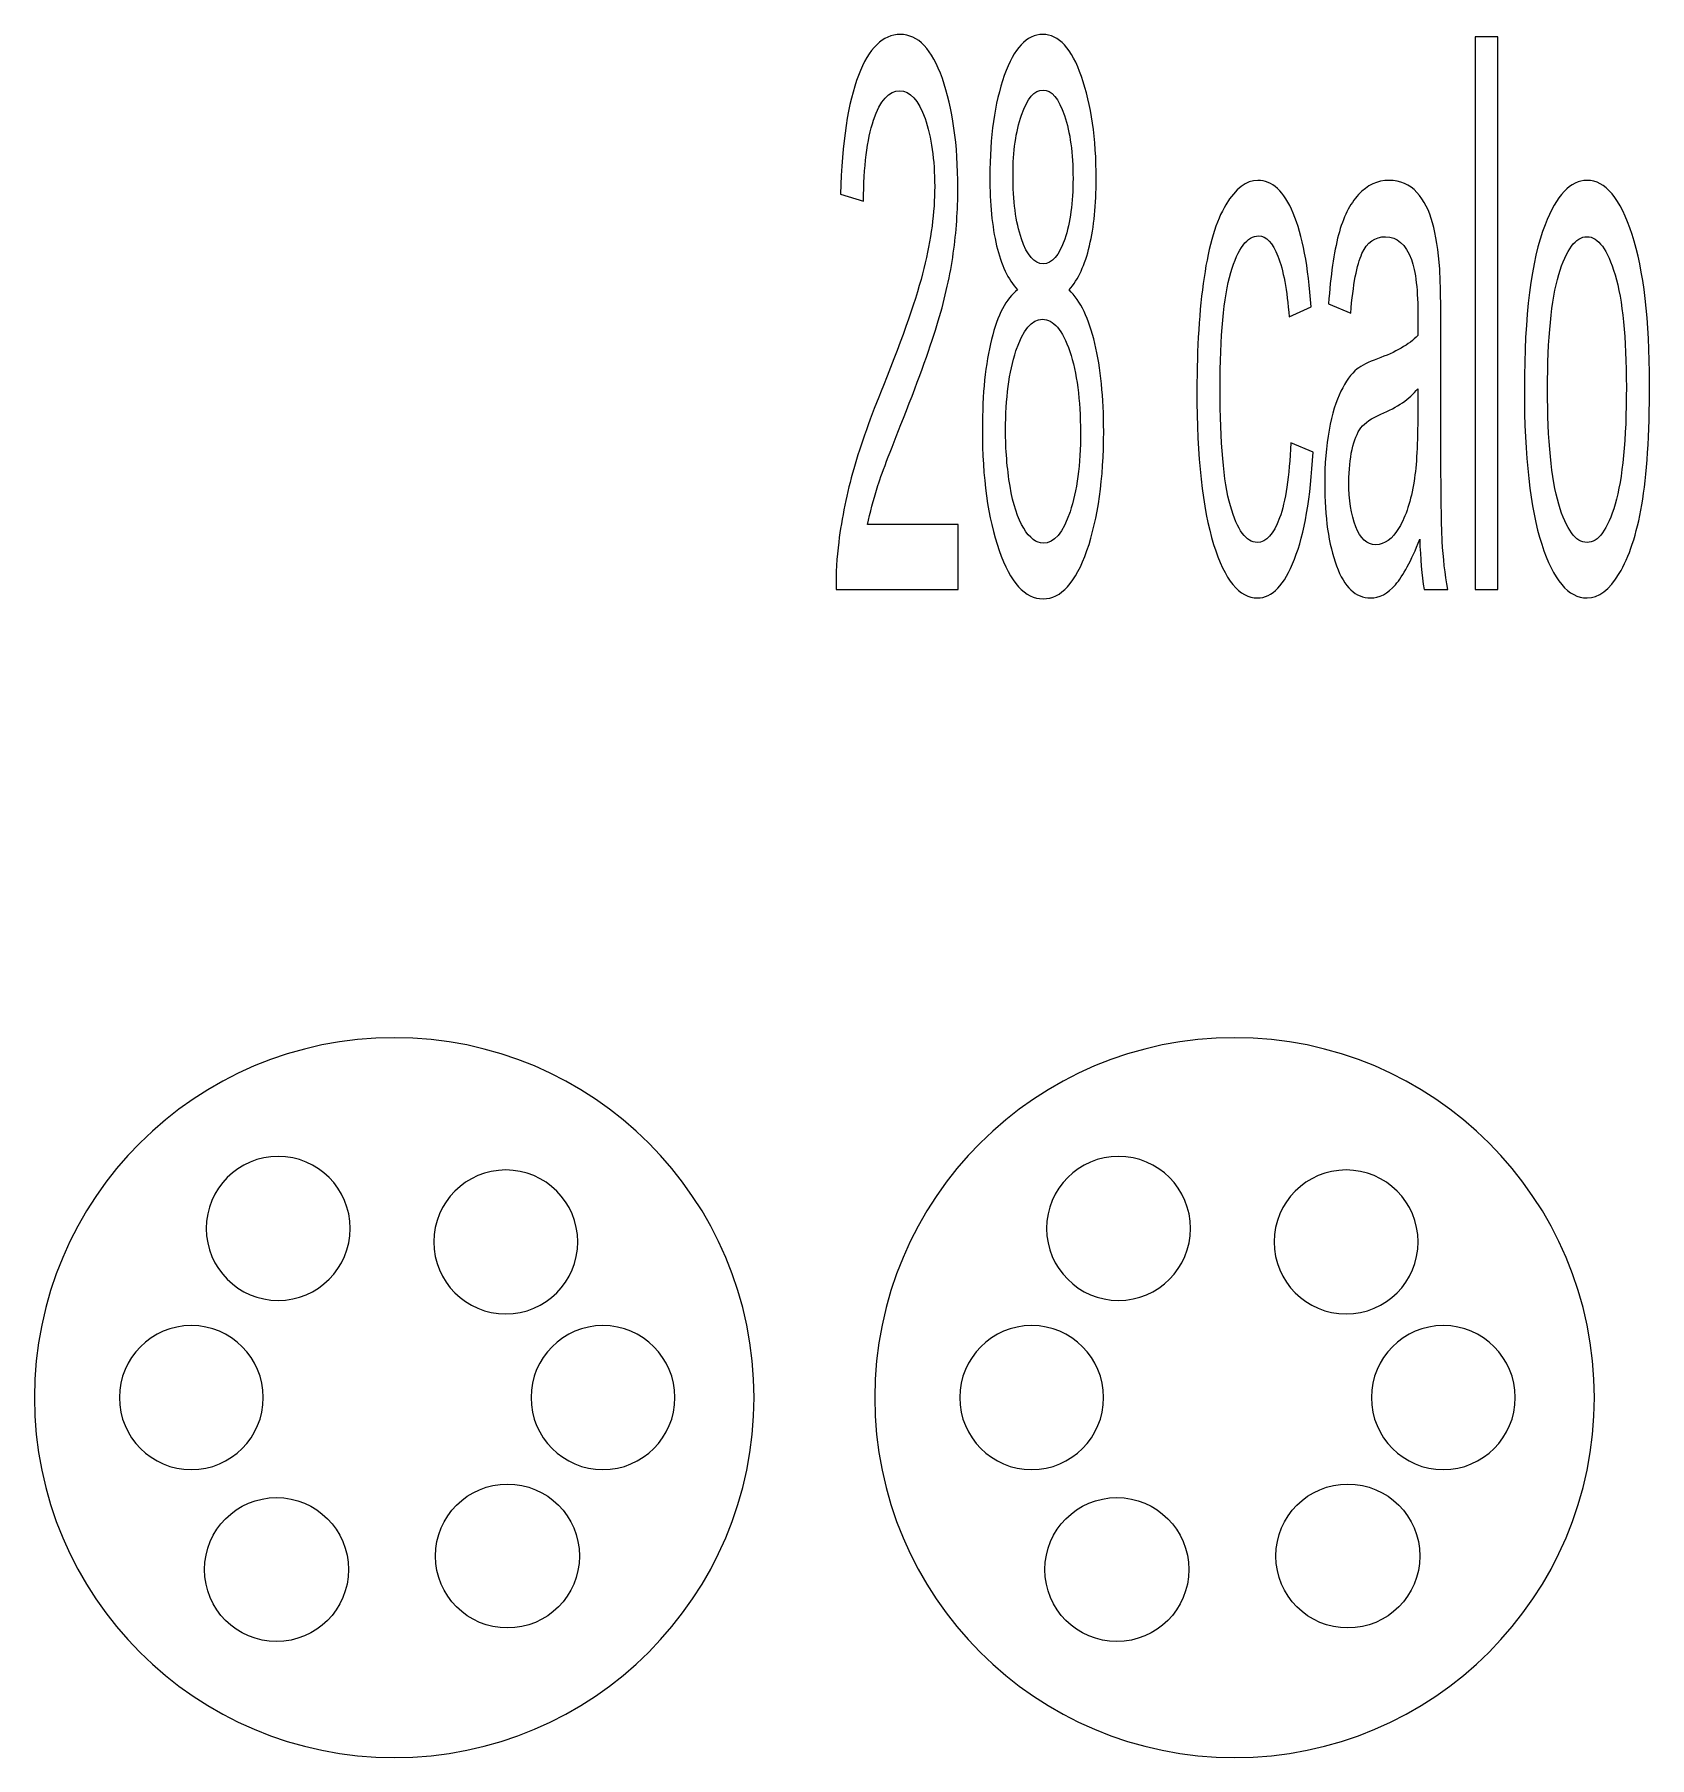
# Model space of a CAD drawing. Header units: millimetres. Extents: x -2444 to 3336, y -980 to 1690.
# Drawn here: x 854.4 to 936.7, y -726.7 to -638.9 of the extents above; entities that cross this region are included whole.
import ezdxf

# ---------------------------------------------------------------- set-up
doc = ezdxf.new("R2010")
doc.units = ezdxf.units.MM
doc.header["$MEASUREMENT"] = 0
doc.layers.add('Camada 1', color=7, linetype='Continuous')

msp = doc.modelspace()

# ---------------------------------------------------------------- linework, layer by layer
at = {"layer": 'Camada 1', "color": 250}
for points, knots in [([(901.4677, -663.8749), (901.4677, -663.8749), (901.4677, -667.177), (901.4677, -667.177), (901.4677, -667.177), (901.4677, -667.177), (895.2486, -667.177), (895.2486, -667.177), (895.2486, -667.177), (895.2399, -666.3449), (895.2858, -665.5456), (895.3842, -664.7725), (895.3842, -664.7725), (895.5438, -663.508), (895.7997, -662.2566), (896.1517, -661.0314), (896.1517, -661.0314), (896.5038, -659.8062), (897.0068, -658.391), (897.6606, -656.7858), (897.6606, -656.7858), (898.6774, -654.2765), (899.3684, -652.2913), (899.7293, -650.8237), (899.7293, -650.8237), (900.0923, -649.3561), (900.2737, -647.9671), (900.2737, -646.6568), (900.2737, -646.6568), (900.2737, -645.2874), (900.1098, -644.1343), (899.7817, -643.1909), (899.7817, -643.1909), (899.4537, -642.254), (899.0251, -641.7822), (898.4981, -641.7822), (898.4981, -641.7822), (897.9405, -641.7822), (897.4944, -642.2802), (897.1598, -643.276), (897.1598, -643.276), (896.8253, -644.2654), (896.6569, -645.6412), (896.6525, -647.4037), (896.6525, -647.4037), (896.6525, -647.4037), (895.4717, -647.0499), (895.4717, -647.0499), (895.4717, -647.0499), (895.5526, -644.4029), (895.8587, -642.385), (896.3879, -640.996), (896.3879, -640.996), (896.9193, -639.607), (897.63, -638.9125), (898.5244, -638.9125), (898.5244, -638.9125), (899.4253, -638.9125), (900.1404, -639.6594), (900.6652, -641.1598), (900.6652, -641.1598), (901.1922, -642.6602), (901.4546, -644.5209), (901.4546, -646.7354), (901.4546, -646.7354), (901.4546, -647.8623), (901.378, -648.9695), (901.2228, -650.0571), (901.2228, -650.0571), (901.0697, -651.1513), (900.8139, -652.2979), (900.4574, -653.5034), (900.4574, -653.5034), (900.0988, -654.7024), (899.5062, -656.36), (898.6796, -658.4566), (898.6796, -658.4566), (897.9864, -660.1993), (897.5403, -661.3787), (897.3435, -662.0011), (897.3435, -662.0011), (897.1467, -662.6235), (896.9849, -663.2459), (896.8559, -663.8749), (896.8559, -663.8749), (896.8559, -663.8749), (901.4677, -663.8749), (901.4677, -663.8749)], [0, 0, 0, 0, 0.0434783, 0.0434783, 0.0434783, 0.0434783, 0.0869565, 0.0869565, 0.0869565, 0.0869565, 0.1304348, 0.1304348, 0.1304348, 0.1304348, 0.173913, 0.173913, 0.173913, 0.173913, 0.2173913, 0.2173913, 0.2173913, 0.2173913, 0.2608696, 0.2608696, 0.2608696, 0.2608696, 0.3043478, 0.3043478, 0.3043478, 0.3043478, 0.3478261, 0.3478261, 0.3478261, 0.3478261, 0.3913043, 0.3913043, 0.3913043, 0.3913043, 0.4347826, 0.4347826, 0.4347826, 0.4347826, 0.4782609, 0.4782609, 0.4782609, 0.4782609, 0.5217391, 0.5217391, 0.5217391, 0.5217391, 0.5652174, 0.5652174, 0.5652174, 0.5652174, 0.6086957, 0.6086957, 0.6086957, 0.6086957, 0.6521739, 0.6521739, 0.6521739, 0.6521739, 0.6956522, 0.6956522, 0.6956522, 0.6956522, 0.7391304, 0.7391304, 0.7391304, 0.7391304, 0.7826087, 0.7826087, 0.7826087, 0.7826087, 0.826087, 0.826087, 0.826087, 0.826087, 0.8695652, 0.8695652, 0.8695652, 0.8695652, 0.9130435, 0.9130435, 0.9130435, 0.9130435, 1, 1, 1, 1]), ([(904.4942, -651.9179), (904.0153, -651.3937), (903.661, -650.6403), (903.4292, -649.6706), (903.4292, -649.6706), (903.1996, -648.6944), (903.0837, -647.5282), (903.0837, -646.1719), (903.0837, -646.1719), (903.0837, -644.1212), (903.3286, -642.4046), (903.8185, -641.0091), (903.8185, -641.0091), (904.3105, -639.6136), (904.9621, -638.9125), (905.7778, -638.9125), (905.7778, -638.9125), (906.5956, -638.9125), (907.256, -639.6267), (907.7546, -641.055), (907.7546, -641.055), (908.2532, -642.4833), (908.5024, -644.2195), (908.5024, -646.2702), (908.5024, -646.2702), (908.5024, -647.574), (908.3887, -648.714), (908.1613, -649.6771), (908.1613, -649.6771), (907.9339, -650.6468), (907.5884, -651.3937), (907.1226, -651.9179), (907.1226, -651.9179), (907.6977, -652.4813), (908.1329, -653.3855), (908.4325, -654.6434), (908.4325, -654.6434), (908.7321, -655.8948), (908.8829, -657.3886), (908.8829, -659.1314), (908.8829, -659.1314), (908.8829, -661.5359), (908.5987, -663.5539), (908.0323, -665.1918), (908.0323, -665.1918), (907.4637, -666.8298), (906.7181, -667.6487), (905.7931, -667.6487), (905.7931, -667.6487), (904.8681, -667.6487), (904.1224, -666.8298), (903.5539, -665.1853), (903.5539, -665.1853), (902.9875, -663.5408), (902.7032, -661.49), (902.7032, -659.0331), (902.7032, -659.0331), (902.7032, -657.2052), (902.8585, -655.672), (903.169, -654.4403), (903.169, -654.4403), (903.4795, -653.202), (903.9212, -652.3634), (904.4942, -651.9179)], [0, 0, 0, 0, 0.0588235, 0.0588235, 0.0588235, 0.0588235, 0.1176471, 0.1176471, 0.1176471, 0.1176471, 0.1764706, 0.1764706, 0.1764706, 0.1764706, 0.2352941, 0.2352941, 0.2352941, 0.2352941, 0.2941176, 0.2941176, 0.2941176, 0.2941176, 0.3529412, 0.3529412, 0.3529412, 0.3529412, 0.4117647, 0.4117647, 0.4117647, 0.4117647, 0.4705882, 0.4705882, 0.4705882, 0.4705882, 0.5294118, 0.5294118, 0.5294118, 0.5294118, 0.5882353, 0.5882353, 0.5882353, 0.5882353, 0.6470588, 0.6470588, 0.6470588, 0.6470588, 0.7058824, 0.7058824, 0.7058824, 0.7058824, 0.7647059, 0.7647059, 0.7647059, 0.7647059, 0.8235294, 0.8235294, 0.8235294, 0.8235294, 0.8823529, 0.8823529, 0.8823529, 0.8823529, 1, 1, 1, 1]), ([(927.8048, -667.177), (927.8048, -667.177), (927.8048, -639.0305), (927.8048, -639.0305), (927.8048, -639.0305), (927.8048, -639.0305), (928.9594, -639.0305), (928.9594, -639.0305), (928.9594, -639.0305), (928.9594, -639.0305), (928.9594, -667.177), (928.9594, -667.177), (928.9594, -667.177), (928.9594, -667.177), (927.8048, -667.177), (927.8048, -667.177)], [0, 0, 0, 0, 0.2, 0.2, 0.2, 0.2, 0.4, 0.4, 0.4, 0.4, 0.6, 0.6, 0.6, 0.6, 1, 1, 1, 1]), ([(904.2645, -646.0474), (904.2645, -647.384), (904.4067, -648.4716), (904.6888, -649.3168), (904.6888, -649.3168), (904.9731, -650.162), (905.3448, -650.5878), (905.8062, -650.5878), (905.8062, -650.5878), (906.2545, -650.5878), (906.6175, -650.1685), (906.8996, -649.3299), (906.8996, -649.3299), (907.1816, -648.4913), (907.3216, -647.4626), (907.3216, -646.244), (907.3216, -646.244), (907.3216, -644.9729), (907.1773, -643.905), (906.8864, -643.0402), (906.8864, -643.0402), (906.5978, -642.1753), (906.2326, -641.7429), (905.7931, -641.7429), (905.7931, -641.7429), (905.3492, -641.7429), (904.984, -642.1688), (904.6953, -643.014), (904.6953, -643.014), (904.4089, -643.8591), (904.2645, -644.8681), (904.2645, -646.0474)], [0, 0, 0, 0, 0.1111111, 0.1111111, 0.1111111, 0.1111111, 0.2222222, 0.2222222, 0.2222222, 0.2222222, 0.3333333, 0.3333333, 0.3333333, 0.3333333, 0.4444444, 0.4444444, 0.4444444, 0.4444444, 0.5555556, 0.5555556, 0.5555556, 0.5555556, 0.6666667, 0.6666667, 0.6666667, 0.6666667, 0.7777778, 0.7777778, 0.7777778, 0.7777778, 1, 1, 1, 1]), ([(918.4215, -659.7079), (918.4215, -659.7079), (919.5499, -660.1797), (919.5499, -660.1797), (919.5499, -660.1797), (919.4252, -662.5056), (919.1103, -664.3204), (918.6008, -665.6373), (918.6008, -665.6373), (918.0913, -666.9542), (917.4637, -667.6094), (916.7224, -667.6094), (916.7224, -667.6094), (915.7931, -667.6094), (915.0452, -666.6987), (914.481, -664.8773), (914.481, -664.8773), (913.9146, -663.0559), (913.6325, -660.4483), (913.6325, -657.0545), (913.6325, -657.0545), (913.6325, -654.8531), (913.755, -652.9334), (913.9978, -651.2823), (913.9978, -651.2823), (914.2405, -649.6378), (914.61, -648.3995), (915.1086, -647.5806), (915.1086, -647.5806), (915.605, -646.755), (916.1451, -646.3423), (916.7312, -646.3423), (916.7312, -646.3423), (917.4681, -646.3423), (918.0738, -646.8992), (918.5418, -648.0195), (918.5418, -648.0195), (919.0119, -649.1399), (919.3137, -650.732), (919.4449, -652.7892), (919.4449, -652.7892), (919.4449, -652.7892), (918.3297, -653.3003), (918.3297, -653.3003), (918.3297, -653.3003), (918.2225, -651.931), (918.0345, -650.9023), (917.7611, -650.2078), (917.7611, -650.2078), (917.49, -649.5199), (917.1619, -649.1727), (916.7771, -649.1727), (916.7771, -649.1727), (916.1954, -649.1727), (915.7231, -649.7951), (915.3579, -651.0399), (915.3579, -651.0399), (914.9949, -652.2913), (914.8134, -654.2569), (914.8134, -656.9562), (914.8134, -656.9562), (914.8134, -659.6948), (914.9883, -661.68), (915.3382, -662.9183), (915.3382, -662.9183), (915.6903, -664.1566), (916.1473, -664.779), (916.7093, -664.779), (916.7093, -664.779), (917.1641, -664.779), (917.5425, -664.3663), (917.8442, -663.5342), (917.8442, -663.5342), (918.1482, -662.7087), (918.3406, -661.4311), (918.4215, -659.7079)], [0, 0, 0, 0, 0.05, 0.05, 0.05, 0.05, 0.1, 0.1, 0.1, 0.1, 0.15, 0.15, 0.15, 0.15, 0.2, 0.2, 0.2, 0.2, 0.25, 0.25, 0.25, 0.25, 0.3, 0.3, 0.3, 0.3, 0.35, 0.35, 0.35, 0.35, 0.4, 0.4, 0.4, 0.4, 0.45, 0.45, 0.45, 0.45, 0.5, 0.5, 0.5, 0.5, 0.55, 0.55, 0.55, 0.55, 0.6, 0.6, 0.6, 0.6, 0.65, 0.65, 0.65, 0.65, 0.7, 0.7, 0.7, 0.7, 0.75, 0.75, 0.75, 0.75, 0.8, 0.8, 0.8, 0.8, 0.85, 0.85, 0.85, 0.85, 0.9, 0.9, 0.9, 0.9, 1, 1, 1, 1]), ([(924.9817, -664.6218), (924.5531, -665.7159), (924.1398, -666.4825), (923.744, -666.9346), (923.744, -666.9346), (923.3482, -667.3867), (922.924, -667.6094), (922.4692, -667.6094), (922.4692, -667.6094), (921.7213, -667.6094), (921.1462, -667.0656), (920.7438, -665.9715), (920.7438, -665.9715), (920.3415, -664.8839), (920.1403, -663.4883), (920.1403, -661.7914), (920.1403, -661.7914), (920.1403, -660.7955), (920.2168, -659.8848), (920.3677, -659.0593), (920.3677, -659.0593), (920.5208, -658.2338), (920.7198, -657.5786), (920.9647, -657.0807), (920.9647, -657.0807), (921.2118, -656.5827), (921.4873, -656.2027), (921.7956, -655.9472), (921.7956, -655.9472), (922.0231, -655.7703), (922.3664, -655.6), (922.8234, -655.4296), (922.8234, -655.4296), (923.755, -655.102), (924.4438, -654.7024), (924.8833, -654.2437), (924.8833, -654.2437), (924.8877, -653.772), (924.8899, -653.4706), (924.8899, -653.3462), (924.8899, -653.3462), (924.8899, -651.9441), (924.7805, -650.9547), (924.5619, -650.3782), (924.5619, -650.3782), (924.2666, -649.5985), (923.8271, -649.212), (923.2454, -649.212), (923.2454, -649.212), (922.7009, -649.212), (922.2986, -649.5002), (922.0406, -650.0702), (922.0406, -650.0702), (921.7803, -650.6403), (921.5901, -651.6492), (921.4655, -653.1037), (921.4655, -653.1037), (921.4655, -653.1037), (920.3371, -652.632), (920.3371, -652.632), (920.3371, -652.632), (920.4399, -651.1841), (920.6083, -650.0113), (920.8444, -649.1202), (920.8444, -649.1202), (921.0806, -648.2292), (921.4217, -647.5478), (921.8678, -647.063), (921.8678, -647.063), (922.3117, -646.5847), (922.83, -646.3423), (923.416, -646.3423), (923.416, -646.3423), (923.9977, -646.3423), (924.4722, -646.5454), (924.8374, -646.9581), (924.8374, -646.9581), (925.2004, -647.3709), (925.4693, -647.8819), (925.6399, -648.5044), (925.6399, -648.5044), (925.8105, -649.1268), (925.9308, -649.913), (926.0007, -650.863), (926.0007, -650.863), (926.0379, -651.4527), (926.0576, -652.5141), (926.0576, -654.0406), (926.0576, -654.0406), (926.0576, -654.0406), (926.0576, -658.6269), (926.0576, -658.6269), (926.0576, -658.6269), (926.0576, -661.8307), (926.0816, -663.8552), (926.1298, -664.7135), (926.1298, -664.7135), (926.1757, -665.5718), (926.2719, -666.3908), (926.4119, -667.177), (926.4119, -667.177), (926.4119, -667.177), (925.2048, -667.177), (925.2048, -667.177), (925.2048, -667.177), (925.0889, -666.4498), (925.0145, -665.598), (924.9817, -664.6218)], [0, 0, 0, 0, 0.0357143, 0.0357143, 0.0357143, 0.0357143, 0.0714286, 0.0714286, 0.0714286, 0.0714286, 0.1071429, 0.1071429, 0.1071429, 0.1071429, 0.1428571, 0.1428571, 0.1428571, 0.1428571, 0.1785714, 0.1785714, 0.1785714, 0.1785714, 0.2142857, 0.2142857, 0.2142857, 0.2142857, 0.25, 0.25, 0.25, 0.25, 0.2857143, 0.2857143, 0.2857143, 0.2857143, 0.3214286, 0.3214286, 0.3214286, 0.3214286, 0.3571429, 0.3571429, 0.3571429, 0.3571429, 0.3928571, 0.3928571, 0.3928571, 0.3928571, 0.4285714, 0.4285714, 0.4285714, 0.4285714, 0.4642857, 0.4642857, 0.4642857, 0.4642857, 0.5, 0.5, 0.5, 0.5, 0.5357143, 0.5357143, 0.5357143, 0.5357143, 0.5714286, 0.5714286, 0.5714286, 0.5714286, 0.6071429, 0.6071429, 0.6071429, 0.6071429, 0.6428571, 0.6428571, 0.6428571, 0.6428571, 0.6785714, 0.6785714, 0.6785714, 0.6785714, 0.7142857, 0.7142857, 0.7142857, 0.7142857, 0.75, 0.75, 0.75, 0.75, 0.7857143, 0.7857143, 0.7857143, 0.7857143, 0.8214286, 0.8214286, 0.8214286, 0.8214286, 0.8571429, 0.8571429, 0.8571429, 0.8571429, 0.8928571, 0.8928571, 0.8928571, 0.8928571, 0.9285714, 0.9285714, 0.9285714, 0.9285714, 1, 1, 1, 1]), ([(930.313, -656.9758), (930.313, -653.2086), (930.6628, -650.4175), (931.3648, -648.6026), (931.3648, -648.6026), (931.9487, -647.0957), (932.6637, -646.3423), (933.5056, -646.3423), (933.5056, -646.3423), (934.4393, -646.3423), (935.2047, -647.2595), (935.7995, -649.094), (935.7995, -649.094), (936.3921, -650.922), (936.6895, -653.4575), (936.6895, -656.6876), (936.6895, -656.6876), (936.6895, -659.3083), (936.5583, -661.3656), (936.2959, -662.8659), (936.2959, -662.8659), (936.0335, -664.3663), (935.6508, -665.5325), (935.1479, -666.3646), (935.1479, -666.3646), (934.6471, -667.1967), (934.0982, -667.6094), (933.5056, -667.6094), (933.5056, -667.6094), (932.5522, -667.6094), (931.7825, -666.6987), (931.1942, -664.8708), (931.1942, -664.8708), (930.606, -663.0428), (930.313, -660.409), (930.313, -656.9758)], [0, 0, 0, 0, 0.1, 0.1, 0.1, 0.1, 0.2, 0.2, 0.2, 0.2, 0.3, 0.3, 0.3, 0.3, 0.4, 0.4, 0.4, 0.4, 0.5, 0.5, 0.5, 0.5, 0.6, 0.6, 0.6, 0.6, 0.7, 0.7, 0.7, 0.7, 0.8, 0.8, 0.8, 0.8, 1, 1, 1, 1]), ([(931.4938, -656.9824), (931.4938, -659.59), (931.684, -661.5425), (932.0645, -662.8332), (932.0645, -662.8332), (932.4472, -664.1304), (932.9261, -664.779), (933.5056, -664.779), (933.5056, -664.779), (934.0785, -664.779), (934.5552, -664.1304), (934.9379, -662.8266), (934.9379, -662.8266), (935.3184, -661.5228), (935.5086, -659.5376), (935.5086, -656.871), (935.5086, -656.871), (935.5086, -654.3551), (935.3162, -652.4486), (934.9335, -651.1578), (934.9335, -651.1578), (934.5509, -649.8606), (934.0742, -649.212), (933.5056, -649.212), (933.5056, -649.212), (932.9261, -649.212), (932.4472, -649.854), (932.0645, -651.1447), (932.0645, -651.1447), (931.684, -652.4354), (931.4938, -654.3813), (931.4938, -656.9824)], [0, 0, 0, 0, 0.1111111, 0.1111111, 0.1111111, 0.1111111, 0.2222222, 0.2222222, 0.2222222, 0.2222222, 0.3333333, 0.3333333, 0.3333333, 0.3333333, 0.4444444, 0.4444444, 0.4444444, 0.4444444, 0.5555556, 0.5555556, 0.5555556, 0.5555556, 0.6666667, 0.6666667, 0.6666667, 0.6666667, 0.7777778, 0.7777778, 0.7777778, 0.7777778, 1, 1, 1, 1]), ([(903.8841, -659.0593), (903.8841, -660.0486), (903.9606, -660.9987), (904.1137, -661.9225), (904.1137, -661.9225), (904.2667, -662.8397), (904.4985, -663.5539), (904.809, -664.0583), (904.809, -664.0583), (905.1174, -664.5628), (905.4498, -664.8184), (905.8018, -664.8184), (905.8018, -664.8184), (906.3573, -664.8184), (906.8121, -664.2877), (907.1685, -663.2263), (907.1685, -663.2263), (907.525, -662.1649), (907.7021, -660.8152), (907.7021, -659.1773), (907.7021, -659.1773), (907.7021, -657.5131), (907.5184, -656.1372), (907.1532, -655.0496), (907.1532, -655.0496), (906.7859, -653.962), (906.3223, -653.4182), (905.7647, -653.4182), (905.7647, -653.4182), (905.218, -653.4182), (904.7697, -653.9555), (904.4154, -655.03), (904.4154, -655.03), (904.0612, -656.1045), (903.8841, -657.4476), (903.8841, -659.0593)], [0, 0, 0, 0, 0.1, 0.1, 0.1, 0.1, 0.2, 0.2, 0.2, 0.2, 0.3, 0.3, 0.3, 0.3, 0.4, 0.4, 0.4, 0.4, 0.5, 0.5, 0.5, 0.5, 0.6, 0.6, 0.6, 0.6, 0.7, 0.7, 0.7, 0.7, 0.8, 0.8, 0.8, 0.8, 1, 1, 1, 1]), ([(924.8899, -656.9562), (924.47, -657.4672), (923.8402, -657.8997), (923.0005, -658.2534), (923.0005, -658.2534), (922.5238, -658.4566), (922.1871, -658.6859), (921.9903, -658.9414), (921.9903, -658.9414), (921.7934, -659.1969), (921.6426, -659.5704), (921.5354, -660.0552), (921.5354, -660.0552), (921.4283, -660.5466), (921.3736, -661.0904), (921.3736, -661.6931), (921.3736, -661.6931), (921.3736, -662.6038), (921.4895, -663.3704), (921.7235, -663.9797), (921.7235, -663.9797), (921.9574, -664.589), (922.2986, -664.897), (922.7469, -664.897), (922.7469, -664.897), (923.1908, -664.897), (923.5866, -664.6087), (923.9343, -664.0256), (923.9343, -664.0256), (924.2798, -663.449), (924.5356, -662.6563), (924.6974, -661.6538), (924.6974, -661.6538), (924.8221, -660.8742), (924.8833, -659.7276), (924.8833, -658.2141), (924.8833, -658.2141), (924.8833, -658.2141), (924.8899, -656.9562), (924.8899, -656.9562)], [0, 0, 0, 0, 0.0909091, 0.0909091, 0.0909091, 0.0909091, 0.1818182, 0.1818182, 0.1818182, 0.1818182, 0.2727273, 0.2727273, 0.2727273, 0.2727273, 0.3636364, 0.3636364, 0.3636364, 0.3636364, 0.4545455, 0.4545455, 0.4545455, 0.4545455, 0.5454545, 0.5454545, 0.5454545, 0.5454545, 0.6363636, 0.6363636, 0.6363636, 0.6363636, 0.7272727, 0.7272727, 0.7272727, 0.7272727, 0.8181818, 0.8181818, 0.8181818, 0.8181818, 1, 1, 1, 1])]:
    msp.add_open_spline(points, degree=3, knots=knots, dxfattribs=at)
at = {"layer": 'Camada 1', "color": 250, "lineweight": 9}
for points in [[(891.0752, -708.3292), (891.0752, -718.4523), (882.8689, -726.6587), (872.7459, -726.6587), (872.7459, -726.6587), (862.6229, -726.6587), (854.4165, -718.4523), (854.4165, -708.3292), (854.4165, -708.3292), (854.4165, -698.2063), (862.6229, -690), (872.7459, -690), (872.7459, -690), (882.8689, -690), (891.0752, -698.2063), (891.0752, -708.3292)], [(933.8823, -708.3292), (933.8823, -718.4523), (925.676, -726.6587), (915.553, -726.6587), (915.553, -726.6587), (905.43, -726.6587), (897.2236, -718.4523), (897.2236, -708.3292), (897.2236, -708.3292), (897.2236, -698.2063), (905.43, -690), (915.553, -690), (915.553, -690), (925.676, -690), (933.8823, -698.2063), (933.8823, -708.3292)], [(870.4996, -699.7133), (870.4996, -701.7379), (868.8583, -703.3792), (866.8337, -703.3792), (866.8337, -703.3792), (864.8091, -703.3792), (863.1678, -701.7379), (863.1678, -699.7133), (863.1678, -699.7133), (863.1678, -697.6888), (864.8091, -696.0475), (866.8337, -696.0475), (866.8337, -696.0475), (868.8583, -696.0475), (870.4996, -697.6888), (870.4996, -699.7133)], [(870.4996, -699.7133), (870.4996, -701.7379), (868.8583, -703.3792), (866.8337, -703.3792), (866.8337, -703.3792), (864.8091, -703.3792), (863.1678, -701.7379), (863.1678, -699.7133), (863.1678, -699.7133), (863.1678, -697.6887), (864.8091, -696.0475), (866.8337, -696.0475), (866.8337, -696.0475), (868.8583, -696.0475), (870.4996, -697.6887), (870.4996, -699.7133)], [(913.3067, -699.7133), (913.3067, -701.7379), (911.6654, -703.3792), (909.6408, -703.3792), (909.6408, -703.3792), (907.6162, -703.3792), (905.9749, -701.7379), (905.9749, -699.7133), (905.9749, -699.7133), (905.9749, -697.6888), (907.6162, -696.0475), (909.6408, -696.0475), (909.6408, -696.0475), (911.6654, -696.0475), (913.3067, -697.6888), (913.3067, -699.7133)], [(913.3067, -699.7133), (913.3067, -701.7379), (911.6654, -703.3792), (909.6408, -703.3792), (909.6408, -703.3792), (907.6162, -703.3792), (905.9749, -701.7379), (905.9749, -699.7133), (905.9749, -699.7133), (905.9749, -697.6887), (907.6162, -696.0475), (909.6408, -696.0475), (909.6408, -696.0475), (911.6654, -696.0475), (913.3067, -697.6887), (913.3067, -699.7133)], [(874.7608, -700.4038), (874.7608, -698.3793), (876.4021, -696.738), (878.4267, -696.738), (878.4267, -696.738), (880.4512, -696.738), (882.0925, -698.3793), (882.0925, -700.4038), (882.0925, -700.4038), (882.0925, -702.4284), (880.4512, -704.0697), (878.4267, -704.0697), (878.4267, -704.0697), (876.4021, -704.0697), (874.7608, -702.4284), (874.7608, -700.4038)], [(874.7608, -700.4039), (874.7608, -698.3793), (876.402, -696.738), (878.4267, -696.738), (878.4267, -696.738), (880.4513, -696.738), (882.0925, -698.3793), (882.0925, -700.4039), (882.0925, -700.4039), (882.0925, -702.4285), (880.4513, -704.0697), (878.4267, -704.0697), (878.4267, -704.0697), (876.402, -704.0697), (874.7608, -702.4285), (874.7608, -700.4039)], [(917.5679, -700.4038), (917.5679, -698.3793), (919.2092, -696.738), (921.2338, -696.738), (921.2338, -696.738), (923.2583, -696.738), (924.8996, -698.3793), (924.8996, -700.4038), (924.8996, -700.4038), (924.8996, -702.4284), (923.2583, -704.0697), (921.2338, -704.0697), (921.2338, -704.0697), (919.2092, -704.0697), (917.5679, -702.4284), (917.5679, -700.4038)], [(917.5679, -700.4039), (917.5679, -698.3793), (919.2091, -696.738), (921.2338, -696.738), (921.2338, -696.738), (923.2584, -696.738), (924.8996, -698.3793), (924.8996, -700.4039), (924.8996, -700.4039), (924.8996, -702.4285), (923.2584, -704.0697), (921.2338, -704.0697), (921.2338, -704.0697), (919.2091, -704.0697), (917.5679, -702.4285), (917.5679, -700.4039)], [(866.074, -708.3293), (866.074, -710.3539), (864.4327, -711.9952), (862.4081, -711.9952), (862.4081, -711.9952), (860.3835, -711.9952), (858.7422, -710.3539), (858.7422, -708.3293), (858.7422, -708.3293), (858.7422, -706.3047), (860.3835, -704.6634), (862.4081, -704.6634), (862.4081, -704.6634), (864.4327, -704.6634), (866.074, -706.3047), (866.074, -708.3293)], [(866.074, -708.3293), (866.074, -710.3539), (864.4327, -711.9952), (862.4081, -711.9952), (862.4081, -711.9952), (860.3835, -711.9952), (858.7422, -710.3539), (858.7422, -708.3293), (858.7422, -708.3293), (858.7422, -706.3047), (860.3835, -704.6634), (862.4081, -704.6634), (862.4081, -704.6634), (864.4327, -704.6634), (866.074, -706.3047), (866.074, -708.3293)], [(887.0428, -708.3293), (887.0428, -710.3539), (885.4015, -711.9952), (883.3769, -711.9952), (883.3769, -711.9952), (881.3523, -711.9952), (879.711, -710.3539), (879.711, -708.3293), (879.711, -708.3293), (879.711, -706.3047), (881.3523, -704.6634), (883.3769, -704.6634), (883.3769, -704.6634), (885.4015, -704.6634), (887.0428, -706.3047), (887.0428, -708.3293)], [(887.0428, -708.3293), (887.0428, -710.3539), (885.4015, -711.9952), (883.3769, -711.9952), (883.3769, -711.9952), (881.3523, -711.9952), (879.711, -710.3539), (879.711, -708.3293), (879.711, -708.3293), (879.711, -706.3047), (881.3523, -704.6634), (883.3769, -704.6634), (883.3769, -704.6634), (885.4015, -704.6634), (887.0428, -706.3047), (887.0428, -708.3293)], [(908.8811, -708.3293), (908.8811, -710.3539), (907.2398, -711.9952), (905.2152, -711.9952), (905.2152, -711.9952), (903.1906, -711.9952), (901.5493, -710.3539), (901.5493, -708.3293), (901.5493, -708.3293), (901.5493, -706.3047), (903.1906, -704.6634), (905.2152, -704.6634), (905.2152, -704.6634), (907.2398, -704.6634), (908.8811, -706.3047), (908.8811, -708.3293)], [(908.8811, -708.3293), (908.8811, -710.3539), (907.2398, -711.9952), (905.2152, -711.9952), (905.2152, -711.9952), (903.1906, -711.9952), (901.5493, -710.3539), (901.5493, -708.3293), (901.5493, -708.3293), (901.5493, -706.3047), (903.1906, -704.6634), (905.2152, -704.6634), (905.2152, -704.6634), (907.2398, -704.6634), (908.8811, -706.3047), (908.8811, -708.3293)], [(929.8499, -708.3293), (929.8499, -710.3539), (928.2086, -711.9952), (926.184, -711.9952), (926.184, -711.9952), (924.1594, -711.9952), (922.5181, -710.3539), (922.5181, -708.3293), (922.5181, -708.3293), (922.5181, -706.3047), (924.1594, -704.6634), (926.184, -704.6634), (926.184, -704.6634), (928.2086, -704.6634), (929.8499, -706.3047), (929.8499, -708.3293)], [(929.8499, -708.3293), (929.8499, -710.3539), (928.2086, -711.9952), (926.184, -711.9952), (926.184, -711.9952), (924.1594, -711.9952), (922.5181, -710.3539), (922.5181, -708.3293), (922.5181, -708.3293), (922.5181, -706.3047), (924.1594, -704.6634), (926.184, -704.6634), (926.184, -704.6634), (928.2086, -704.6634), (929.8499, -706.3047), (929.8499, -708.3293)], [(874.8474, -716.3961), (874.8474, -718.4207), (876.4887, -720.062), (878.5133, -720.062), (878.5133, -720.062), (880.5379, -720.062), (882.1792, -718.4207), (882.1792, -716.3961), (882.1792, -716.3961), (882.1792, -714.3716), (880.5379, -712.7303), (878.5133, -712.7303), (878.5133, -712.7303), (876.4887, -712.7303), (874.8474, -714.3716), (874.8474, -716.3961)], [(874.8474, -716.3961), (874.8474, -718.4207), (876.4887, -720.062), (878.5133, -720.062), (878.5133, -720.062), (880.5379, -720.062), (882.1792, -718.4207), (882.1792, -716.3961), (882.1792, -716.3961), (882.1792, -714.3715), (880.5379, -712.7303), (878.5133, -712.7303), (878.5133, -712.7303), (876.4887, -712.7303), (874.8474, -714.3715), (874.8474, -716.3961)], [(917.6545, -716.3961), (917.6545, -718.4207), (919.2958, -720.062), (921.3204, -720.062), (921.3204, -720.062), (923.345, -720.062), (924.9863, -718.4207), (924.9863, -716.3961), (924.9863, -716.3961), (924.9863, -714.3716), (923.345, -712.7303), (921.3204, -712.7303), (921.3204, -712.7303), (919.2958, -712.7303), (917.6545, -714.3716), (917.6545, -716.3961)], [(917.6545, -716.3961), (917.6545, -718.4207), (919.2958, -720.062), (921.3204, -720.062), (921.3204, -720.062), (923.345, -720.062), (924.9863, -718.4207), (924.9863, -716.3961), (924.9863, -716.3961), (924.9863, -714.3715), (923.345, -712.7303), (921.3204, -712.7303), (921.3204, -712.7303), (919.2958, -712.7303), (917.6545, -714.3715), (917.6545, -716.3961)], [(870.4129, -717.0866), (870.4129, -715.0621), (868.7716, -713.4208), (866.747, -713.4208), (866.747, -713.4208), (864.7224, -713.4208), (863.0812, -715.0621), (863.0812, -717.0866), (863.0812, -717.0866), (863.0812, -719.1112), (864.7224, -720.7525), (866.747, -720.7525), (866.747, -720.7525), (868.7716, -720.7525), (870.4129, -719.1112), (870.4129, -717.0866)], [(870.4129, -717.0867), (870.4129, -715.0621), (868.7716, -713.4208), (866.747, -713.4208), (866.747, -713.4208), (864.7224, -713.4208), (863.0812, -715.0621), (863.0812, -717.0867), (863.0812, -717.0867), (863.0812, -719.1113), (864.7224, -720.7525), (866.747, -720.7525), (866.747, -720.7525), (868.7716, -720.7525), (870.4129, -719.1113), (870.4129, -717.0867)], [(913.22, -717.0866), (913.22, -715.0621), (911.5787, -713.4208), (909.5541, -713.4208), (909.5541, -713.4208), (907.5295, -713.4208), (905.8883, -715.0621), (905.8883, -717.0866), (905.8883, -717.0866), (905.8883, -719.1112), (907.5295, -720.7525), (909.5541, -720.7525), (909.5541, -720.7525), (911.5787, -720.7525), (913.22, -719.1112), (913.22, -717.0866)], [(913.22, -717.0867), (913.22, -715.0621), (911.5787, -713.4208), (909.5541, -713.4208), (909.5541, -713.4208), (907.5295, -713.4208), (905.8883, -715.0621), (905.8883, -717.0867), (905.8883, -717.0867), (905.8883, -719.1113), (907.5295, -720.7525), (909.5541, -720.7525), (909.5541, -720.7525), (911.5787, -720.7525), (913.22, -719.1113), (913.22, -717.0867)]]:
    msp.add_open_spline(points, degree=3, knots=[0, 0, 0, 0, 0.2, 0.2, 0.2, 0.2, 0.4, 0.4, 0.4, 0.4, 0.6, 0.6, 0.6, 0.6, 1, 1, 1, 1], dxfattribs=at)

doc.saveas('drawing.dxf')
